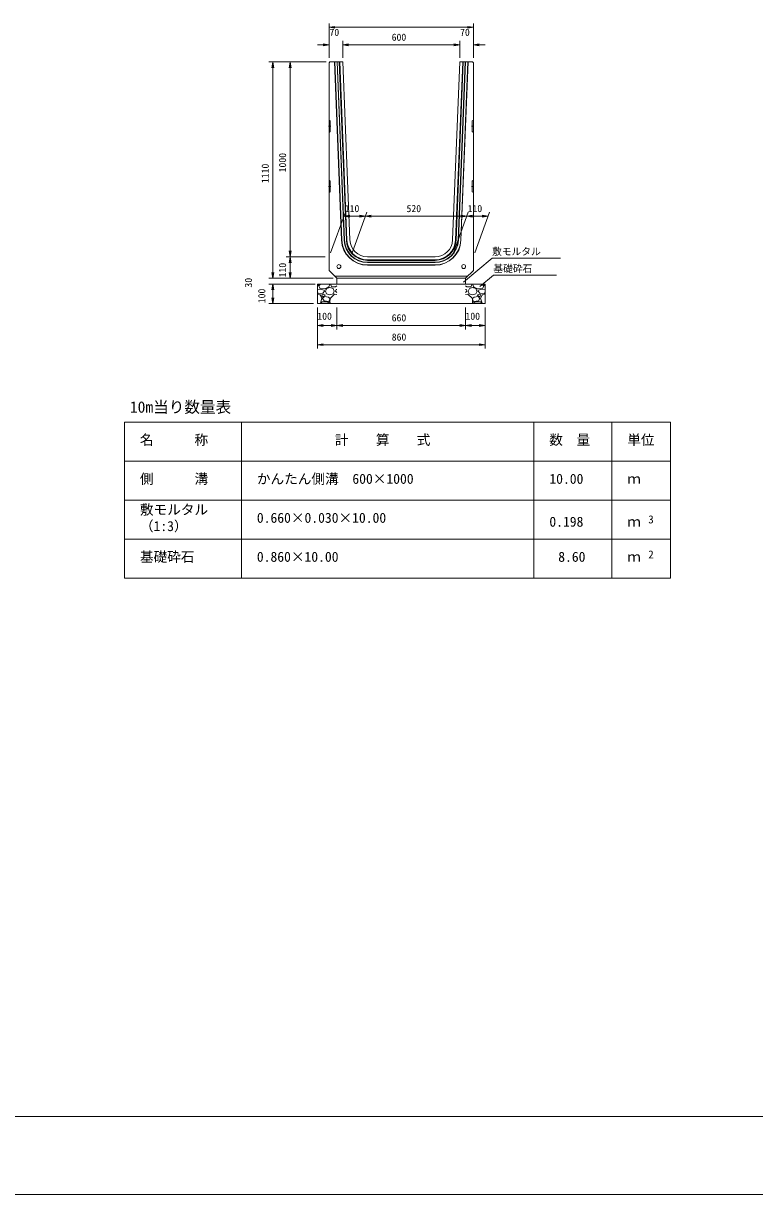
# Model space of a CAD drawing. Units: millimetres, scale not verified. Extents: x 0 to 84100, y 0 to 59400.
# Drawn here: x 21689 to 40444, y 0 to 30040 of the extents above; entities that cross this region are included whole.
import ezdxf
from ezdxf.enums import TextEntityAlignment as Align

# ---------------------------------------------------------------- set-up
doc = ezdxf.new("R2010")
doc.units = ezdxf.units.MM
doc.header["$LTSCALE"] = 100
for name, color, linetype, lineweight in [('0_2', 7, 'Continuous', 9), ('D-MTR-FRAM（材料表図枠）', 2, 'Continuous', 18), ('D-STR-DIM（寸法）', 7, 'Continuous', 18), ('D-STR-HTXT（旗揚げ）', 7, 'Continuous', 18), ('D-STR-STR1（構造物）', 7, 'Continuous', 18), ('D-STR-STRn（構造物）', 7, 'Continuous', 18), ('D-STR（構造物外形線）', 1, 'Continuous', 18), ('D-TTL(外枠）', 2, 'Continuous', 18), ('DEFPOINTS_3', 8, 'Continuous', 18)]:
    doc.layers.add(name, color=color, linetype=linetype, lineweight=lineweight)
for name, color, linetype in [('D-MTR-TXT(文字列）', 7, 'Continuous'), ('D-MTR（材料表タイトル）', 7, 'Continuous'), ('D-STR-TXT（文字）', 7, 'Continuous')]:
    doc.layers.add(name, color=color, linetype=linetype)
doc.styles.add('ＭＳ ゴシック', font='')
doc.styles.get('ＭＳ ゴシック').set_extended_font_data('MS Gothic')

msp = doc.modelspace()

# ---------------------------------------------------------------- linework, layer by layer
at = {"layer": '0_2'}
for p, q in [((29530.9, 29939.8), (29680.9, 29964.8)), ((29680.9, 29914.8), (29530.9, 29939.8)), ((29530.9, 29939.8), (29680.9, 29939.8)), ((33080.9, 29964.8), (33230.9, 29939.8)), ((33230.9, 29939.8), (33080.9, 29914.8)), ((33230.9, 29939.8), (33080.9, 29939.8)), ((29380.9, 29514.8), (29530.9, 29489.8)), ((29530.9, 29489.8), (29380.9, 29464.8)), ((29530.9, 29489.8), (29380.9, 29489.8)), ((29880.9, 29489.8), (30030.9, 29514.8)), ((30030.9, 29464.8), (29880.9, 29489.8)), ((29880.9, 29489.8), (30030.9, 29489.8)), ((32730.9, 29514.8), (32880.9, 29489.8)), ((32880.9, 29489.8), (32730.9, 29464.8)), ((32880.9, 29489.8), (32730.9, 29489.8)), ((33230.9, 29489.8), (33380.9, 29514.8)), ((33380.9, 29464.8), (33230.9, 29489.8)), ((33230.9, 29489.8), (33380.9, 29489.8)), ((28062.3, 28903.1), (28087.3, 29053.1)), ((28087.3, 29053.1), (28112.3, 28903.1)), ((28087.3, 29053.1), (28087.3, 28903.1)), ((28507, 28903.1), (28532, 29053.1)), ((28532, 29053.1), (28557, 28903.1)), ((28532, 29053.1), (28532, 28903.1)), ((29910.1, 25094.9), (30060.1, 25119.9)), ((30060.1, 25069.9), (29910.1, 25094.9)), ((29910.1, 25094.9), (30060.1, 25094.9)), ((30310.1, 25119.9), (30460.1, 25094.9)), ((30460.1, 25094.9), (30310.1, 25069.9)), ((30460.1, 25094.9), (30310.1, 25094.9)), ((30460.1, 25094.9), (30610.1, 25119.9)), ((30610.1, 25069.9), (30460.1, 25094.9)), ((30460.1, 25094.9), (30610.1, 25094.9)), ((32910.1, 25119.9), (33060.1, 25094.9)), ((33060.1, 25094.9), (32910.1, 25069.9)), ((33060.1, 25094.9), (32910.1, 25094.9)), ((33060.1, 25094.9), (33210.1, 25119.9)), ((33210.1, 25069.9), (33060.1, 25094.9)), ((33060.1, 25094.9), (33210.1, 25094.9)), ((33460.1, 25119.9), (33610.1, 25094.9)), ((33610.1, 25094.9), (33460.1, 25069.9)), ((33610.1, 25094.9), (33460.1, 25094.9)), ((28532, 24053.1), (28507, 24203.1)), ((28507, 23903.1), (28532, 24053.1)), ((28557, 24203.1), (28532, 24053.1)), ((28532, 24053.1), (28532, 24203.1)), ((28532, 24053.1), (28557, 23903.1)), ((28532, 24053.1), (28532, 23903.1)), ((28087.3, 23503.1), (28062.3, 23653.1)), ((28087.3, 23503.1), (28087.3, 23653.1)), ((28112.3, 23653.1), (28087.3, 23503.1)), ((28532, 23503.1), (28507, 23653.1)), ((28557, 23653.1), (28532, 23503.1)), ((28532, 23503.1), (28532, 23653.1)), ((28062.3, 23203.1), (28087.3, 23353.1)), ((28087.3, 23353.1), (28112.3, 23203.1)), ((28087.3, 23353.1), (28087.3, 23203.1)), ((28087.3, 22853.1), (28062.3, 23003.1)), ((28112.3, 23003.1), (28087.3, 22853.1)), ((28087.3, 22853.1), (28087.3, 23003.1)), ((29230.9, 22292), (29380.9, 22317)), ((29380.9, 22267), (29230.9, 22292)), ((29230.9, 22292), (29380.9, 22292)), ((29580.9, 22317), (29730.9, 22292)), ((29730.9, 22292), (29580.9, 22267)), ((29730.9, 22292), (29580.9, 22292)), ((29730.9, 22292), (29880.9, 22317)), ((29880.9, 22267), (29730.9, 22292)), ((29730.9, 22292), (29880.9, 22292)), ((32880.9, 22317), (33030.9, 22292)), ((33030.9, 22292), (32880.9, 22267)), ((33030.9, 22292), (32880.9, 22292)), ((33030.9, 22292), (33180.9, 22317)), ((33180.9, 22267), (33030.9, 22292)), ((33030.9, 22292), (33180.9, 22292)), ((33380.9, 22317), (33530.9, 22292)), ((33530.9, 22292), (33380.9, 22267)), ((33530.9, 22292), (33380.9, 22292)), ((29230.9, 21799.6), (29380.9, 21824.6)), ((29380.9, 21774.6), (29230.9, 21799.6)), ((29230.9, 21799.6), (29380.9, 21799.6)), ((33380.9, 21824.6), (33530.9, 21799.6)), ((33530.9, 21799.6), (33380.9, 21774.6)), ((33530.9, 21799.6), (33380.9, 21799.6))]:
    msp.add_line(p, q, dxfattribs=at)
at = {"layer": 'D-MTR-FRAM（材料表図枠）'}
for p, q in [((24284.6, 19813.5), (38284.6, 19813.5)), ((24284.6, 15813.5), (24284.6, 19813.5)), ((27284.6, 15813.5), (27284.6, 19813.5)), ((34784.6, 15813.5), (34784.6, 19813.5)), ((36784.6, 15813.5), (36784.6, 19813.5)), ((38284.6, 15813.5), (38284.6, 19813.5)), ((24284.6, 18813.5), (38284.6, 18813.5)), ((24284.6, 17813.5), (38284.6, 17813.5)), ((24284.6, 16813.5), (38284.6, 16813.5)), ((24284.6, 15813.5), (38284.6, 15813.5))]:
    msp.add_line(p, q, dxfattribs=at)
at = {"layer": 'D-STR-DIM（寸法）'}
for p, q in [((29530.9, 29153.1), (29530.9, 30039.8)), ((33230.9, 29153.1), (33230.9, 30039.8)), ((29680.9, 29939.8), (33080.9, 29939.8)), ((29380.9, 29489.8), (29230.9, 29489.8)), ((29880.9, 29153.1), (29880.9, 29589.8)), ((30030.9, 29489.8), (32730.9, 29489.8)), ((32880.9, 29153.1), (32880.9, 29589.8)), ((33380.9, 29489.8), (33530.9, 29489.8)), ((29450.9, 29053.1), (27987.3, 29053.1)), ((28087.3, 23653.1), (28087.3, 28903.1)), ((28532, 24203.1), (28532, 28903.1)), ((29567.3, 24153.1), (29946.5, 25194.9)), ((30060.1, 25094.9), (30310.1, 25094.9)), ((30117.3, 24153.1), (30496.5, 25194.9)), ((30610.1, 25094.9), (32910.1, 25094.9)), ((32717.3, 24153.1), (33096.5, 25194.9)), ((33210.1, 25094.9), (33460.1, 25094.9)), ((33267.3, 24153.1), (33646.5, 25194.9)), ((29430.9, 24053.1), (28432, 24053.1)), ((28087.3, 23653.1), (28087.3, 23803.1)), ((28532, 23653.1), (28532, 23903.1)), ((29430.9, 23503.1), (27987.3, 23503.1)), ((29630.9, 23503.1), (27987.3, 23503.1)), ((29175.9, 23353.1), (27987.3, 23353.1)), ((28087.3, 23203.1), (28087.3, 23003.1)), ((29130.9, 22853.1), (27987.3, 22853.1)), ((29230.9, 22753.1), (29230.9, 21699.6)), ((29730.9, 22753.1), (29730.9, 22192)), ((33030.9, 22753.1), (33030.9, 22192)), ((33530.9, 22753.1), (33530.9, 21699.6)), ((29580.9, 22292), (29380.9, 22292)), ((32880.9, 22292), (29880.9, 22292)), ((33180.9, 22292), (33380.9, 22292)), ((33380.9, 21799.6), (29380.9, 21799.6))]:
    msp.add_line(p, q, dxfattribs=at)
at = {"layer": 'D-STR-HTXT（旗揚げ）'}
for p, q in [((32975.3, 23399.6), (33709.6, 24016.6)), ((35462.2, 24016.6), (33709.6, 24016.6)), ((33399.3, 23291.9), (33743.2, 23580.2)), ((35360.1, 23580.2), (33743.2, 23580.2))]:
    msp.add_line(p, q, dxfattribs=at)
at = {"layer": 'D-STR-STR1（構造物）'}
for p, q in [((29577.9, 27403.1), (29516.9, 27403.1)), ((29560.9, 27540.6), (29530.9, 27560.6)), ((29560.9, 27265.6), (29560.9, 27540.6)), ((33183.9, 27403.1), (33244.9, 27403.1)), ((33200.9, 27540.6), (33230.9, 27560.6)), ((33200.9, 27265.6), (33200.9, 27540.6)), ((29560.9, 27265.6), (29530.9, 27245.6)), ((33200.9, 27265.6), (33230.9, 27245.6)), ((29577.9, 25858.1), (29516.9, 25858.1)), ((29560.9, 25995.6), (29530.9, 26015.6)), ((29560.9, 25720.6), (29560.9, 25995.6)), ((33183.9, 25858.1), (33244.9, 25858.1)), ((33200.9, 25995.6), (33230.9, 26015.6)), ((33200.9, 25720.6), (33200.9, 25995.6)), ((29560.9, 25720.6), (29530.9, 25700.6)), ((33200.9, 25720.6), (33230.9, 25700.6))]:
    msp.add_line(p, q, dxfattribs=at)
for centre in [(29780.9, 23803.1), (32980.9, 23803.1)]:
    msp.add_circle(centre, 50, dxfattribs=at)
at = {"layer": 'D-STR-STRn（構造物）'}
for p, q in [((29730.9, 23503.1), (29730.9, 23353.1)), ((33030.9, 23503.1), (33030.9, 23353.1)), ((29730.9, 23353.1), (29230.9, 23353.1)), ((29230.9, 23353.1), (29230.9, 22853.1)), ((29230.9, 23309.6), (29287.2, 23353.1)), ((29307.2, 23222.3), (29230.9, 23214.3)), ((29251.6, 23114.5), (29230.9, 23137.1)), ((29261.8, 23297.9), (29311.4, 23353.1)), ((29297.7, 23237.6), (29262.7, 23297.6)), ((29421.4, 23228.9), (29296.4, 23238.9)), ((29406.6, 23198.2), (29306.6, 23223.2)), ((29411.8, 23172.9), (29366.8, 23122.9)), ((29411.8, 23172.6), (29406.8, 23197.6)), ((29527, 23282.5), (29422, 23227.5)), ((29436.3, 23173), (29466.3, 23103)), ((29441.6, 23172.9), (29471.6, 23242.9)), ((29471.8, 23242.9), (29551.8, 23267.9)), ((29546.9, 23352.8), (29526.9, 23282.8)), ((29551.6, 23267.9), (29631.6, 23237.9)), ((29564, 23353.1), (29590.9, 23289)), ((29591.5, 23287.6), (29696.5, 23282.6)), ((29631.8, 23237.7), (29661.8, 23172.7)), ((29636.6, 23103.1), (29661.6, 23173.1)), ((29730.9, 23137.1), (29696.6, 23174.5)), ((29696.7, 23173), (29711.7, 23213)), ((29696.8, 23283.3), (29730.9, 23309.6)), ((29730.9, 23214.3), (29712.2, 23212.3)), ((32430.9, 23353.1), (29730.9, 23353.1)), ((32430.9, 23353.1), (33530.9, 23353.1)), ((33065, 23283.3), (33030.9, 23309.6)), ((33030.9, 23214.3), (33049.6, 23212.3)), ((33030.9, 23137.1), (33065.2, 23174.5)), ((33065.1, 23173), (33050.1, 23213)), ((33170.3, 23287.6), (33065.3, 23282.6)), ((33129.9, 23237.7), (33099.9, 23172.7)), ((33125.2, 23103.1), (33100.2, 23173.1)), ((33210.2, 23267.9), (33130.2, 23237.9)), ((33197.8, 23353.1), (33170.8, 23289)), ((33290, 23242.9), (33210, 23267.9)), ((33214.9, 23352.8), (33234.9, 23282.8)), ((33234.8, 23282.5), (33339.8, 23227.5)), ((33320.1, 23172.9), (33290.1, 23242.9)), ((33325.5, 23173), (33295.5, 23103)), ((33340.3, 23228.9), (33465.3, 23238.9)), ((33350, 23172.6), (33355, 23197.6)), ((33350, 23172.9), (33395, 23122.9)), ((33355.2, 23198.2), (33455.2, 23223.2)), ((33500, 23297.9), (33450.3, 23353.1)), ((33454.6, 23222.3), (33530.9, 23214.3)), ((33464, 23237.6), (33499, 23297.6)), ((33530.9, 23309.6), (33474.6, 23353.1)), ((33510.2, 23114.5), (33530.9, 23137.1)), ((33530.9, 23353.1), (33530.9, 22853.1)), ((29291.9, 23082.4), (29230.9, 23087.5)), ((29230.9, 22853.1), (33530.9, 22853.1)), ((29366.4, 23123.2), (29251.4, 23113.2)), ((29287.2, 22853.1), (29306.8, 22868.3)), ((29347.9, 22993.2), (29292.9, 23083.2)), ((29306.8, 22867.7), (29346.8, 22992.7)), ((29311.4, 22853.1), (29351.8, 22897.9)), ((29341.6, 23077.9), (29361.6, 23027.9)), ((29376.7, 23092.7), (29341.7, 23077.7)), ((29351.8, 22897.9), (29481.8, 22897.9)), ((29361.6, 23028), (29436.6, 23073)), ((29361.6, 22983.1), (29401.6, 22923.1)), ((29411.7, 23032.9), (29361.7, 22982.9)), ((29436.9, 23073), (29376.9, 23093)), ((29401.9, 22922.7), (29526.9, 22907.7)), ((29512.3, 23018.2), (29412.3, 23033.2)), ((29466.4, 23102.5), (29551.4, 23077.5)), ((29481.6, 22899), (29546.6, 22854)), ((29552.8, 22981.8), (29512.8, 23016.8)), ((29526.9, 22908), (29551.9, 22953)), ((29550.9, 22884), (29564, 22853.1)), ((29556.5, 22988.1), (29551.5, 22883.1)), ((29551.8, 22952.9), (29551.8, 22982.9)), ((29552, 23077.6), (29637, 23102.6)), ((29671.9, 23092.9), (29556.9, 22987.9)), ((29730.9, 23087.5), (29671.9, 23092.4)), ((33030.9, 23087.5), (33089.9, 23092.4)), ((33089.9, 23092.9), (33204.9, 22987.9)), ((33209.7, 23077.6), (33124.7, 23102.6)), ((33210.8, 22884), (33197.8, 22853.1)), ((33205.3, 22988.1), (33210.3, 22883.1)), ((33209, 22981.8), (33249, 23016.8)), ((33234.9, 22908), (33209.9, 22953)), ((33210, 22952.9), (33210, 22982.9)), ((33295.4, 23102.5), (33210.4, 23077.5)), ((33280.2, 22899), (33215.2, 22854)), ((33359.9, 22922.7), (33234.9, 22907.7)), ((33249.4, 23018.2), (33349.4, 23033.2)), ((33410, 22897.9), (33280, 22897.9)), ((33324.9, 23073), (33384.9, 23093)), ((33400.2, 23028), (33325.2, 23073)), ((33350, 23032.9), (33400, 22982.9)), ((33400.2, 22983.1), (33360.2, 22923.1)), ((33385.1, 23092.7), (33420.1, 23077.7)), ((33395.4, 23123.2), (33510.4, 23113.2)), ((33420.2, 23077.9), (33400.2, 23027.9)), ((33450.3, 22853.1), (33410, 22897.9)), ((33413.9, 22993.2), (33468.9, 23083.2)), ((33455, 22867.7), (33415, 22992.7)), ((33474.6, 22853.1), (33455, 22868.3)), ((33469.9, 23082.4), (33530.9, 23087.5))]:
    msp.add_line(p, q, dxfattribs=at)
at = {"layer": 'D-STR（構造物外形線）'}
for p, q in [((29550.9, 29053.1), (29530.9, 29033.1)), ((29530.9, 29033.1), (29530.9, 23703.1)), ((29550.9, 29053.1), (29880.9, 29053.1)), ((29848.8, 24476.5), (29665.7, 29053.1)), ((29856.3, 24476.8), (29673.2, 29053.1)), ((29916.2, 24479.2), (29733.3, 29053.1)), ((29923.7, 24479.5), (29740.8, 29053.1)), ((29973.7, 24481.5), (29790.8, 29053.1)), ((29988.7, 24482.1), (29805.8, 29053.1)), ((30063.6, 24485.1), (29880.9, 29053.1)), ((32880.9, 29053.1), (32698.2, 24485.1)), ((32956, 29053.1), (32773.1, 24482.1)), ((32971, 29053.1), (32788.1, 24481.5)), ((33021, 29053.1), (32838.1, 24479.5)), ((33028.5, 29053.1), (32845.6, 24479.2)), ((32880.9, 29053.1), (33210.9, 29053.1)), ((33088.6, 29053.1), (32905.5, 24476.8)), ((33096.1, 29053.1), (32913, 24476.5)), ((33210.9, 29053.1), (33230.9, 29033.1)), ((33230.9, 29033.1), (33230.9, 23703.1)), ((30513.3, 24053.1), (32248.5, 24053.1)), ((32248.5, 23978.1), (30513.3, 23978.1)), ((32248.5, 23963.1), (30513.3, 23963.1)), ((32248.5, 23913.1), (30513.3, 23913.1)), ((32248.5, 23905.6), (30513.3, 23905.6)), ((32248.5, 23845.6), (30513.3, 23845.6)), ((32248.5, 23838.1), (30513.3, 23838.1)), ((29530.9, 23703.1), (29730.9, 23503.1)), ((29680.9, 23553.1), (33080.9, 23553.1)), ((29730.9, 23503.1), (33030.9, 23503.1)), ((33230.9, 23703.1), (33030.9, 23503.1))]:
    msp.add_line(p, q, dxfattribs=at)
for centre, radius, start, end in [((30513.3, 24503.1), 665, 182.29061, 270), ((30513.3, 24503.1), 657.5, 182.29061, 270), ((30513.3, 24503.1), 597.5, 182.29061, 270), ((30513.3, 24503.1), 590, 182.29061, 270), ((30513.3, 24503.1), 540, 182.29061, 270), ((30513.3, 24503.1), 525, 182.29061, 270), ((30513.3, 24503.1), 450, 182.29061, 270), ((32248.5, 24503.1), 450, 270, 357.70939), ((32248.5, 24503.1), 525, 270, 357.70939), ((32248.5, 24503.1), 540, 270, 357.70939), ((32248.5, 24503.1), 590, 270, 357.70939), ((32248.5, 24503.1), 597.5, 270, 357.70939), ((32248.5, 24503.1), 657.5, 270, 357.70939), ((32248.5, 24503.1), 665, 270, 357.70939)]:
    msp.add_arc(centre, radius, start, end, dxfattribs=at)
at = {"layer": 'D-TTL(外枠）'}
msp.add_line((81800, 2000), (2300, 2000), dxfattribs=at)
at = {"layer": 'DEFPOINTS_3'}
msp.add_line((0, 0), (84100, 0), dxfattribs=at)

# ---------------------------------------------------------------- texts
at = {"layer": 'D-MTR-TXT(文字列）', "style": 'ＭＳ ゴシック'}
for s, height, p in [('計\u3000\u3000算\u3000\u3000式', 256.6, (29677.7, 19153.8)), ('名\u3000\u3000\u3000称', 256.6, (24676.9, 19153.8)), ('数\u3000量', 256.6, (35176.9, 19153.8)), ('単位', 256.6, (37176.9, 19153.8)), ('側\u3000\u3000\u3000溝', 256.6, (24676.9, 18153.8)), ('かんたん側溝\u3000600×1000', 256.6, (27676.9, 18153.8)), ('10.00', 256.6, (35179.6, 18153.8)), ('ｍ', 256.6, (37176.9, 18153.8)), ('敷モルタル', 256.6, (24676.9, 17363.8)), ('0.660×0.030×10.00', 256.6, (27676.9, 17153.8)), ('（1:3）', 256.6, (24676.9, 16941.6)), ('0.198', 256.6, (35179.6, 17053.8)), ('ｍ', 256.6, (37176.9, 17053.8)), ('3', 205.3, (37717.1, 17154.2)), ('基礎砕石', 256.6, (24676.9, 16153.8)), ('0.860×10.00', 256.6, (27676.9, 16153.8)), ('8.60', 256.6, (35407, 16153.8)), ('ｍ', 256.6, (37176.9, 16153.8)), ('2', 205.3, (37717.1, 16254.2))]:
    msp.add_text(s, height=height, dxfattribs=at).set_placement(p, align=Align.BOTTOM_LEFT)
at = {"layer": 'D-MTR（材料表タイトル）', "style": 'ＭＳ ゴシック'}
msp.add_text('10m当り数量表', height=293.3, dxfattribs=at).set_placement((24418.8, 19966), align=Align.BOTTOM_LEFT)
at = {"layer": 'D-STR-DIM（寸法）', "style": 'ＭＳ ゴシック'}
for s, p in [('70', (29539.6, 29664.8)), ('600', (31134.7, 29539.8)), ('70', (32889.6, 29664.8)), ('110', (29931.9, 25144.9)), ('520', (31515.8, 25144.9)), ('110', (33081.9, 25144.9)), ('100', (29227.7, 22383.4)), ('660', (31134.7, 22342)), ('100', (33027.7, 22383.4)), ('860', (31136.6, 21849.6))]:
    msp.add_text(s, height=183.3, dxfattribs=at).set_placement(p, align=Align.BOTTOM_LEFT)
for s, p in [('1000', (28482, 26218.7)), ('1110', (28037.3, 25943.7)), ('110', (28482, 23524.9)), ('30', (27607, 23265)), ('100', (27948.9, 22862.2))]:
    msp.add_text(s, height=183.3, rotation=90, dxfattribs=at).set_placement(p, align=Align.BOTTOM_LEFT)
at = {"layer": 'D-STR-TXT（文字）', "style": 'ＭＳ ゴシック'}
for s, p in [('敷モルタル', (33709.6, 24041.8)), ('基礎砕石', (33743.2, 23605.4))]:
    msp.add_text(s, height=183.3, dxfattribs=at).set_placement(p, align=Align.BOTTOM_LEFT)

doc.saveas('drawing.dxf')
